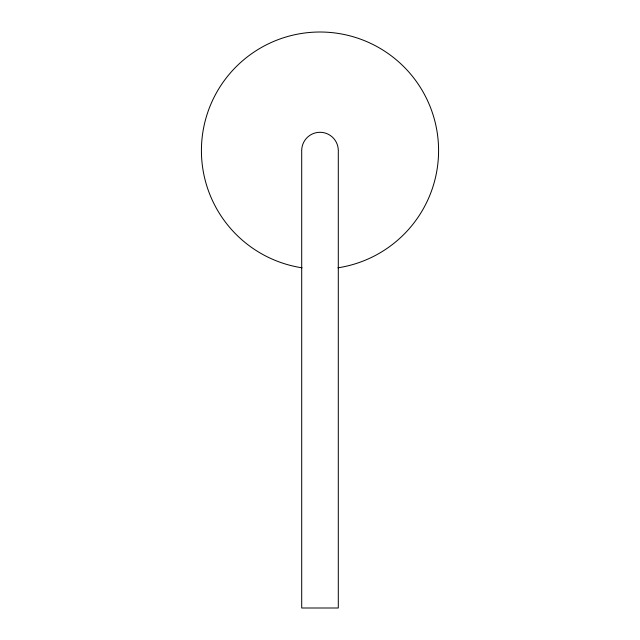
<?xml version="1.0" encoding="UTF-8"?>
<svg xmlns="http://www.w3.org/2000/svg" width="640" height="640" viewBox="0 0 640 640"><rect width="100%" height="100%" fill="white"/><g stroke="black" fill="none" stroke-linecap="round" stroke-linejoin="round"><path stroke-width="0.96" d="M338.296 151.208L338.296 608L301.704 608L301.704 151.208M302.032 267.808A118.592 118.592 0 0 1 220.44 86.168A118.592 118.592 0 0 1 419.56 86.168A118.592 118.592 0 0 1 337.968 267.808M301.704 150.592A18.296 18.296 0 0 1 320 132.288A18.296 18.296 0 0 1 338.296 150.592"/></g></svg>
